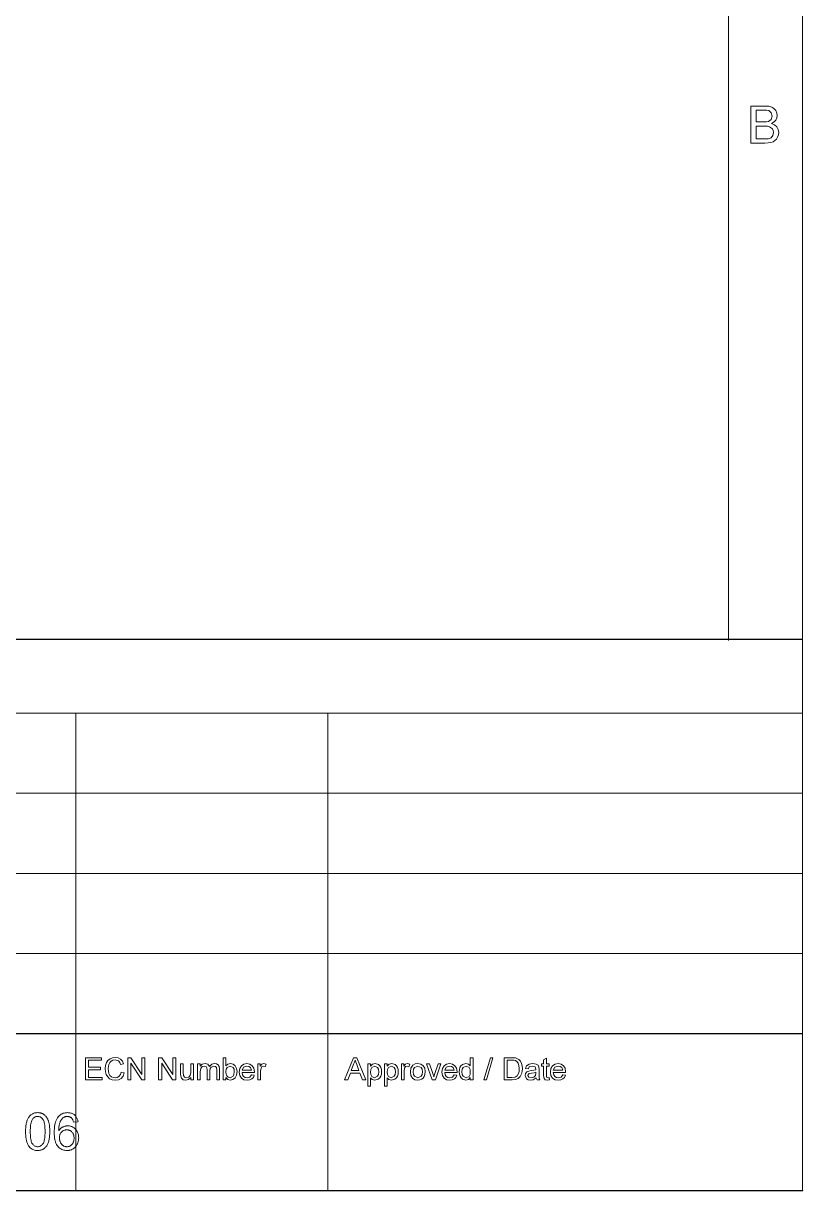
# Model space of a CAD drawing. Extents: x 10 to 410, y 5 to 287.
# Drawn here: x 357.5 to 410, y 10 to 88.7 of the extents above; entities that cross this region are included whole.
import ezdxf

# ---------------------------------------------------------------- set-up
doc = ezdxf.new("R2010")
doc.units = 0

msp = doc.modelspace()

# ---------------------------------------------------------------- linework, layer by layer
at = {"color": 7, "lineweight": 13}
for p, q in [((410, 10), (410, 287)), ((405, 47.109718), (405, 282)), ((230, 42.200001), (410, 42.200001)), ((361, 42.200001), (361, 10)), ((378, 42.200001), (378, 10)), ((410, 42.200001), (410, 10)), ((410, 42.200001), (410, 10)), ((263, 36.799999), (410, 36.799999)), ((307, 31.4), (410, 31.4)), ((307, 26), (410, 26)), ((10, 10), (410, 10))]:
    msp.add_line(p, q, dxfattribs=at)
at = {"color": 7, "lineweight": 25}
for p, q in [((230, 47.200001), (410, 47.200001)), ((230, 20.6), (410, 20.6)), ((230, 10), (410, 10))]:
    msp.add_line(p, q, dxfattribs=at)
at = {"color": 7, "lineweight": 13}
for points in [[(406.511749, 80.660255), (406.511749, 83.160255), (407.451965, 83.160255), (407.710632, 83.141129), (407.912567, 83.083755), (408.067352, 82.98658), (408.184387, 82.84803), (408.258026, 82.685066), (408.282593, 82.514641), (408.259521, 82.357712), (408.190369, 82.210274), (408.074677, 82.081291), (407.912048, 81.979698), (408.114471, 81.89032), (408.263885, 81.754547), (408.356049, 81.581207), (408.386749, 81.379112), (408.368317, 81.211067), (408.312958, 81.055222), (408.23056, 80.922638), (408.130951, 80.824371), (408.008881, 80.753166), (407.859131, 80.701759), (407.677185, 80.670631), (407.458466, 80.660255)], [(406.858978, 82.08387), (407.383057, 82.08387), (407.566162, 82.091599), (407.689056, 82.114792), (407.87326, 82.246353), (407.935364, 82.477203), (407.877594, 82.708595), (407.712128, 82.845589), (407.566101, 82.873253), (407.343475, 82.882477), (406.858978, 82.882477)], [(406.858978, 80.938034), (407.464447, 80.938034), (407.683075, 80.949966), (407.868896, 81.018867), (407.991516, 81.159386), (408.03952, 81.372063), (408.021759, 81.503899), (407.968475, 81.617287), (407.774231, 81.763771), (407.623962, 81.795509), (407.419403, 81.806091), (406.858978, 81.806091)], [(361.650665, 17.469231), (361.650665, 18.969231), (362.734009, 18.969231), (362.734009, 18.802565), (361.859009, 18.802565), (361.859009, 18.323397), (362.671509, 18.323397), (362.671509, 18.156731), (361.859009, 18.156731), (361.859009, 17.635897), (362.775665, 17.635897), (362.775665, 17.469231)], [(364.067352, 17.995598), (364.275665, 17.945793), (364.190552, 17.732048), (364.056915, 17.575838), (363.88147, 17.480257), (363.670868, 17.448397), (363.456635, 17.472933), (363.286591, 17.546541), (363.156281, 17.666658), (363.06131, 17.830721), (363.003326, 18.023634), (362.984009, 18.230299), (363.005524, 18.448439), (363.070099, 18.636711), (363.174408, 18.789217), (363.315063, 18.900057), (363.481903, 18.967562), (363.664673, 18.990065), (363.863678, 18.961662), (364.028442, 18.876457), (364.153656, 18.73982), (364.234009, 18.557121), (364.025665, 18.511223), (363.966553, 18.652174), (363.885529, 18.748854), (363.654572, 18.823397), (363.507599, 18.802727), (363.386993, 18.740715), (363.295532, 18.643873), (363.235962, 18.518709), (363.203247, 18.377272), (363.192352, 18.2316), (363.205566, 18.052727), (363.245239, 17.898268), (363.312775, 17.773958), (363.409637, 17.685539), (363.525787, 17.632683), (363.651337, 17.615065), (363.79715, 17.63903), (363.918915, 17.71093), (364.010864, 17.83003)], [(364.504852, 17.469231), (364.504852, 18.969231), (364.725555, 18.969231), (365.463165, 17.836418), (365.463165, 18.969231), (365.671509, 18.969231), (365.671509, 17.469231), (365.450806, 17.469231), (364.713165, 18.602043), (364.713165, 17.469231)], [(366.588165, 17.469231), (366.588165, 18.969231), (366.808868, 18.969231), (367.546509, 17.836418), (367.546509, 18.969231), (367.754852, 18.969231), (367.754852, 17.469231), (367.534149, 17.469231), (366.796509, 18.602043), (366.796509, 17.469231)], [(371.129852, 17.469231), (370.942352, 17.469231), (370.942352, 18.969231), (371.129852, 18.969231), (371.129852, 18.412264), (371.261108, 18.533113), (371.424438, 18.573397), (371.612274, 18.533358), (371.757935, 18.420891), (371.847443, 18.246086), (371.879852, 18.027174), (371.846283, 17.781893), (371.745575, 17.59944), (371.597809, 17.486158), (371.423126, 17.448397), (371.256378, 17.492586), (371.129852, 17.625154)], [(379.127136, 17.469231), (379.722168, 18.969231), (379.951996, 18.969231), (380.547058, 17.469231), (380.32666, 17.469231), (380.158691, 17.927565), (379.515472, 17.927565), (379.347504, 17.469231)], [(387.600769, 17.469231), (387.600769, 17.626457), (387.476563, 17.492912), (387.305176, 17.448397), (387.07309, 17.519361), (386.979187, 17.604362), (386.909027, 17.71744), (386.865326, 17.854118), (386.850769, 18.00992), (386.864136, 18.163567), (386.904297, 18.302238), (386.971252, 18.418123), (387.064941, 18.50341), (387.304535, 18.573397), (387.477386, 18.527987), (387.600769, 18.409986), (387.600769, 18.969231), (387.788269, 18.969231), (387.788269, 17.469231)], [(388.517426, 17.469231), (388.954926, 18.969231), (389.127441, 18.969231), (388.689941, 17.469231)], [(389.877441, 17.469231), (389.877441, 18.969231), (390.389496, 18.969231), (390.542419, 18.96386), (390.654144, 18.947746), (390.872253, 18.840324), (390.975189, 18.726107), (391.04834, 18.583977), (391.092041, 18.41678), (391.106628, 18.227369), (391.096741, 18.066195), (391.067078, 17.924471), (390.965668, 17.706047), (390.830261, 17.569979), (390.652679, 17.494783), (390.41391, 17.469231)], [(392.919128, 17.626131), (392.939941, 17.464348), (392.800629, 17.448397), (392.644714, 17.479485), (392.566742, 17.56119), (392.544128, 17.773918), (392.544128, 18.385897), (392.398285, 18.385897), (392.398285, 18.552565), (392.544128, 18.552565), (392.544128, 18.820143), (392.731628, 18.929842), (392.731628, 18.552565), (392.919128, 18.552565), (392.919128, 18.385897), (392.731628, 18.385897), (392.731628, 17.762526), (392.741394, 17.66324), (392.773438, 17.628084), (392.837402, 17.615065)], [(368.754852, 17.469231), (368.754852, 17.640129), (368.611206, 17.49633), (368.423798, 17.448397), (368.251587, 17.485018), (368.132599, 17.576979), (368.078094, 17.712721), (368.067352, 17.883619), (368.067352, 18.552565), (368.254852, 18.552565), (368.254852, 17.959465), (368.2659, 17.768059), (368.337677, 17.655916), (368.473267, 17.615065), (368.625122, 17.656893), (368.725372, 17.770662), (368.754852, 17.979647), (368.754852, 18.552565), (368.942352, 18.552565), (368.942352, 17.469231)], [(369.213165, 17.469231), (369.213165, 18.552565), (369.400665, 18.552565), (369.400665, 18.389479), (369.532501, 18.522942), (369.719696, 18.573397), (369.911743, 18.521477), (370.017212, 18.376457), (370.166382, 18.524162), (370.354767, 18.573397), (370.498688, 18.55114), (370.60495, 18.484367), (370.670502, 18.37137), (370.692352, 18.210442), (370.692352, 17.469231), (370.504852, 17.469231), (370.504852, 18.143709), (370.486938, 18.300285), (370.42215, 18.377434), (370.311798, 18.406731), (370.12204, 18.331697), (370.065399, 18.234083), (370.046509, 18.091301), (370.046509, 17.469231), (369.859009, 17.469231), (369.859009, 18.164869), (369.81424, 18.346184), (369.667938, 18.406731), (369.525177, 18.366365), (369.430145, 18.248365), (369.400665, 18.024569), (369.400665, 17.469231)], [(371.129852, 18.018709), (371.142609, 17.858635), (371.180939, 17.750154), (371.279327, 17.648836), (371.407196, 17.615065), (371.607697, 17.714674), (371.671173, 17.838778), (371.692352, 18.011873), (371.672089, 18.187574), (371.611298, 18.310377), (371.415009, 18.406731), (371.214478, 18.307121), (371.151001, 18.185213)], [(372.85672, 17.802565), (373.040649, 17.781731), (372.975189, 17.640984), (372.870575, 17.535799), (372.729156, 17.470247), (372.553345, 17.448397), (372.335602, 17.484774), (372.168091, 17.593904), (372.061279, 17.768629), (372.025665, 18.001783), (372.061646, 18.242912), (372.169556, 18.423332), (372.334839, 18.535881), (372.542938, 18.573397), (372.744629, 18.53694), (372.905731, 18.427565), (373.011322, 18.252108), (373.046509, 18.017408), (373.045532, 17.969231), (372.213165, 17.969231), (372.245026, 17.817741), (372.319122, 17.706373), (372.426178, 17.637892), (372.556915, 17.615065), (372.737915, 17.659822)], [(372.213165, 18.135897), (372.859009, 18.135897), (372.78479, 18.314283), (372.677368, 18.383619), (372.541962, 18.406731), (372.315063, 18.333)], [(373.275665, 17.469231), (373.275665, 18.552565), (373.442352, 18.552565), (373.442352, 18.407707), (373.551544, 18.54117), (373.661743, 18.573397), (373.838165, 18.521965), (373.77829, 18.354322), (373.654572, 18.406731), (373.555145, 18.369783), (373.491821, 18.267082), (373.463165, 18.048332), (373.463165, 17.469231)], [(379.576996, 18.094231), (380.096863, 18.094231), (379.94873, 18.498854), (379.885986, 18.669182), (379.837097, 18.802565), (379.78656, 18.664949), (379.735199, 18.524895)], [(380.684082, 17.052565), (380.684082, 18.552565), (380.871582, 18.552565), (380.871582, 18.386549), (381.00116, 18.526686), (381.17627, 18.573397), (381.41391, 18.502434), (381.50415, 18.416903), (381.569183, 18.302238), (381.60849, 18.166822), (381.621582, 18.019035), (381.606812, 17.861971), (381.5625, 17.72151), (381.48999, 17.604769), (381.390625, 17.518873), (381.153503, 17.448397), (380.990417, 17.491203), (380.871582, 17.59944), (380.871582, 17.052565)], [(380.871582, 18.001783), (380.891907, 17.829948), (380.95282, 17.709627), (381.149261, 17.615065), (381.350433, 17.712883), (381.413177, 17.837599), (381.434082, 18.016106), (381.413666, 18.18741), (381.352386, 18.309401), (381.15741, 18.406731), (380.958191, 18.303053), (380.89325, 18.175896)], [(381.809082, 17.052565), (381.809082, 18.552565), (381.996582, 18.552565), (381.996582, 18.386549), (382.12616, 18.526686), (382.30127, 18.573397), (382.53891, 18.502434), (382.62915, 18.416903), (382.694183, 18.302238), (382.73349, 18.166822), (382.746582, 18.019035), (382.731812, 17.861971), (382.6875, 17.72151), (382.61499, 17.604769), (382.515625, 17.518873), (382.278503, 17.448397), (382.115417, 17.491203), (381.996582, 17.59944), (381.996582, 17.052565)], [(381.996582, 18.001783), (382.016907, 17.829948), (382.07782, 17.709627), (382.274261, 17.615065), (382.475433, 17.712883), (382.538177, 17.837599), (382.559082, 18.016106), (382.538666, 18.18741), (382.477386, 18.309401), (382.28241, 18.406731), (382.083191, 18.303053), (382.01825, 18.175896)], [(382.954926, 17.469231), (382.954926, 18.552565), (383.121582, 18.552565), (383.121582, 18.407707), (383.230804, 18.54117), (383.341003, 18.573397), (383.517426, 18.521965), (383.45752, 18.354322), (383.333832, 18.406731), (383.234375, 18.369783), (383.171082, 18.267082), (383.142426, 18.048332), (383.142426, 17.469231)], [(383.559082, 18.010897), (383.600281, 18.27107), (383.723816, 18.453932), (383.876648, 18.543531), (384.059753, 18.573397), (384.259705, 18.53702), (384.419434, 18.427889), (384.52417, 18.254713), (384.559082, 18.026197), (384.54364, 17.840446), (384.497253, 17.699211), (384.421356, 17.593498), (384.317383, 17.514315), (384.19397, 17.464876), (384.059753, 17.448397), (383.856995, 17.484612), (383.697266, 17.593254), (383.593628, 17.770094)], [(383.746582, 18.011223), (383.76886, 17.837599), (383.835632, 17.71386), (384.059753, 17.615065), (384.282562, 17.714348), (384.349335, 17.839674), (384.371582, 18.017082), (384.349213, 18.185823), (384.282074, 18.307936), (384.059753, 18.406731), (383.835632, 18.308424), (383.76886, 18.184969)], [(385.035339, 17.469231), (384.642426, 18.552565), (384.841003, 18.552565), (385.06366, 17.903801), (385.132019, 17.685377), (385.199066, 17.891432), (385.42334, 18.552565), (385.621582, 18.552565), (385.25473, 17.469231)], [(386.515137, 17.802565), (386.699066, 17.781731), (386.633606, 17.640984), (386.528992, 17.535799), (386.387573, 17.470247), (386.211761, 17.448397), (385.994019, 17.484774), (385.826508, 17.593904), (385.719696, 17.768629), (385.684082, 18.001783), (385.720062, 18.242912), (385.827972, 18.423332), (385.993256, 18.535881), (386.201355, 18.573397), (386.403046, 18.53694), (386.564148, 18.427565), (386.669739, 18.252108), (386.704926, 18.017408), (386.703949, 17.969231), (385.871582, 17.969231), (385.903442, 17.817741), (385.977539, 17.706373), (386.084595, 17.637892), (386.215332, 17.615065), (386.396332, 17.659822)], [(385.871582, 18.135897), (386.517426, 18.135897), (386.443207, 18.314283), (386.335785, 18.383619), (386.200378, 18.406731), (385.97348, 18.333)], [(387.038269, 18.010572), (387.059418, 17.836824), (387.122894, 17.713371), (387.322449, 17.615065), (387.519714, 17.708977), (387.580505, 17.827669), (387.600769, 17.995924), (387.580078, 18.179924), (387.518066, 18.307447), (387.314636, 18.406731), (387.117371, 18.311354), (387.058044, 18.188469)], [(390.085785, 17.635897), (390.396667, 17.635897), (390.622742, 17.664055), (390.753418, 17.743319), (390.860046, 17.936354), (390.888733, 18.070631), (390.898285, 18.230623), (390.879517, 18.442497), (390.823242, 18.598951), (390.740204, 18.706413), (390.641113, 18.771315), (390.540039, 18.794752), (390.391785, 18.802565), (390.085785, 18.802565)], [(392.044128, 17.615065), (391.847168, 17.485994), (391.65155, 17.448397), (391.499237, 17.470085), (391.386719, 17.535149), (391.294128, 17.75699), (391.329102, 17.901522), (391.420746, 18.006502), (391.54834, 18.066561), (391.705902, 18.093904), (391.892426, 18.122795), (392.022308, 18.156731), (392.023285, 18.201326), (391.97348, 18.348787), (391.773285, 18.406731), (391.589844, 18.365389), (391.502441, 18.219231), (391.314941, 18.240065), (391.396332, 18.4261), (391.560059, 18.535149), (391.67572, 18.563835), (391.808441, 18.573397), (392.03598, 18.540358), (392.164734, 18.457186), (392.222504, 18.330559), (392.231628, 18.166496), (392.231628, 17.933748), (392.234741, 17.73221), (392.244141, 17.614576), (392.294128, 17.469231), (392.106628, 17.469231)], [(393.833496, 17.802565), (394.017426, 17.781731), (393.951965, 17.640984), (393.847351, 17.535799), (393.705933, 17.470247), (393.530121, 17.448397), (393.312378, 17.484774), (393.144867, 17.593904), (393.038055, 17.768629), (393.002441, 18.001783), (393.038422, 18.242912), (393.146332, 18.423332), (393.311615, 18.535881), (393.519714, 18.573397), (393.721405, 18.53694), (393.882507, 18.427565), (393.988098, 18.252108), (394.023285, 18.017408), (394.022308, 17.969231), (393.189941, 17.969231), (393.221802, 17.817741), (393.295898, 17.706373), (393.402954, 17.637892), (393.533691, 17.615065), (393.714691, 17.659822)], [(393.189941, 18.135897), (393.835785, 18.135897), (393.761566, 18.314283), (393.654144, 18.383619), (393.518738, 18.406731), (393.29184, 18.333)], [(392.023285, 17.990065), (391.902039, 17.956697), (391.732269, 17.928865), (391.57666, 17.896315), (391.506348, 17.84358), (391.481628, 17.766432), (391.535492, 17.658358), (391.693207, 17.615065), (391.87616, 17.659498), (391.993652, 17.773592), (392.022308, 17.931795)], [(357.622742, 13.98398), (357.623657, 14.070927), (357.626373, 14.15441), (357.630951, 14.234432), (357.637329, 14.310993), (357.645538, 14.384091), (357.655579, 14.453728), (357.66745, 14.519903), (357.681122, 14.582617), (357.696625, 14.641868), (357.713959, 14.697658), (357.733093, 14.75048), (357.753998, 14.800829), (357.776703, 14.848706), (357.801147, 14.89411), (357.827362, 14.937041), (357.855377, 14.977501), (357.885162, 15.015486), (357.916687, 15.051), (357.950012, 15.08404), (357.985107, 15.114608), (358.022034, 15.142473), (358.060791, 15.167404), (358.10144, 15.189404), (358.143921, 15.208469), (358.188263, 15.224602), (358.234467, 15.237801), (358.282532, 15.248066), (358.332458, 15.2554), (358.384247, 15.259799), (358.437866, 15.261266), (358.477631, 15.260455), (358.516388, 15.258026), (358.554169, 15.253975), (358.590942, 15.248305), (358.62674, 15.241014), (358.66156, 15.232105), (358.695374, 15.221575), (358.72818, 15.209424), (358.76004, 15.195654), (358.790894, 15.180263), (358.820709, 15.163346), (358.849487, 15.144997), (358.877197, 15.125216), (358.903839, 15.104001), (358.929443, 15.081354), (358.953979, 15.057276), (358.977448, 15.031763), (358.999878, 15.00482), (359.02124, 14.976443), (359.041565, 14.946634), (359.060913, 14.915443), (359.079407, 14.882923), (359.097076, 14.849072), (359.113861, 14.813891), (359.129822, 14.777381), (359.144897, 14.73954), (359.159149, 14.700369), (359.172546, 14.659867), (359.185059, 14.618035), (359.196747, 14.574874), (359.207428, 14.529521), (359.21701, 14.481115), (359.225433, 14.429658), (359.232758, 14.375147), (359.238953, 14.317584), (359.244019, 14.256968), (359.247955, 14.1933), (359.250763, 14.126579), (359.252441, 14.056807), (359.253021, 13.98398), (359.252106, 13.897682), (359.24942, 13.814779), (359.244873, 13.735268), (359.238556, 13.659151), (359.230438, 13.586428), (359.22049, 13.517097), (359.20874, 13.451161), (359.19519, 13.388619), (359.17981, 13.32947), (359.162628, 13.273714), (359.143677, 13.220883), (359.122894, 13.170508), (359.100342, 13.122589), (359.076019, 13.077126), (359.049866, 13.034117), (359.021942, 12.993565), (358.992249, 12.955467), (358.960724, 12.919827), (358.927429, 12.886641), (358.892334, 12.855911), (358.855408, 12.827884), (358.816589, 12.802807), (358.775879, 12.780681), (358.733276, 12.761504), (358.688782, 12.745278), (358.642395, 12.732002), (358.594086, 12.721677), (358.543915, 12.714301), (358.491852, 12.709876), (358.437866, 12.708401), (358.367126, 12.710993), (358.299469, 12.718769), (358.234924, 12.73173), (358.173492, 12.749874), (358.115143, 12.773203), (358.059906, 12.801716), (358.007782, 12.835413), (357.95874, 12.874294), (357.912811, 12.91836), (357.869995, 12.967609), (357.823029, 13.033946), (357.780975, 13.108128), (357.743896, 13.190154), (357.711761, 13.280025), (357.68454, 13.377739), (357.662292, 13.483298), (357.644989, 13.596703), (357.632629, 13.717951), (357.625214, 13.847043)], [(357.938232, 13.98398), (357.939667, 13.864975), (357.94397, 13.754206), (357.951172, 13.651673), (357.961273, 13.557378), (357.974243, 13.471318), (357.990082, 13.393497), (358.00882, 13.323911), (358.030457, 13.262562), (358.054932, 13.20945), (358.082306, 13.164574), (358.111816, 13.125854), (358.142639, 13.091211), (358.174835, 13.060643), (358.208374, 13.034151), (358.243256, 13.011735), (358.27948, 12.993394), (358.317078, 12.979129), (358.355988, 12.96894), (358.396271, 12.962826), (358.437866, 12.960788), (358.479492, 12.962834), (358.519775, 12.968974), (358.558685, 12.979206), (358.596283, 12.99353), (358.632507, 13.011948), (358.667389, 13.034458), (358.700928, 13.061061), (358.733093, 13.091757), (358.763947, 13.126545), (358.793427, 13.165426), (358.820801, 13.210447), (358.845306, 13.263653), (358.866943, 13.325045), (358.885651, 13.394622), (358.90152, 13.472384), (358.91449, 13.558332), (358.924561, 13.652466), (358.931763, 13.754786), (358.936096, 13.86529), (358.937531, 13.98398), (358.936096, 14.103302), (358.931763, 14.214335), (358.924561, 14.317081), (358.91449, 14.411539), (358.90152, 14.497708), (358.885651, 14.57559), (358.866943, 14.645185), (358.845306, 14.706491), (358.820801, 14.759509), (358.793427, 14.804239), (358.763916, 14.842797), (358.732971, 14.877295), (358.700592, 14.907736), (358.66684, 14.934117), (358.631653, 14.95644), (358.595032, 14.974704), (358.557007, 14.988909), (358.517578, 14.999056), (358.476746, 15.005143), (358.434479, 15.007173), (358.393036, 15.005383), (358.353302, 15.00001), (358.315277, 14.991057), (358.278931, 14.978523), (358.244324, 14.962408), (358.211395, 14.942712), (358.180206, 14.919435), (358.150696, 14.892575), (358.122894, 14.862135), (358.096802, 14.828115), (358.066681, 14.778541), (358.039734, 14.721225), (358.01593, 14.656166), (357.9953, 14.583366), (357.977875, 14.502825), (357.963593, 14.414539), (357.952484, 14.318514), (357.94455, 14.214745), (357.939819, 14.103233)], [(361.157867, 14.638824), (360.8526, 14.614949), (360.844086, 14.650112), (360.834869, 14.683298), (360.824982, 14.714506), (360.814423, 14.743735), (360.803162, 14.770987), (360.791229, 14.796259), (360.778595, 14.819553), (360.765289, 14.84087), (360.751312, 14.860209), (360.736633, 14.877568), (360.711182, 14.902517), (360.68454, 14.92484), (360.656738, 14.944536), (360.627777, 14.961607), (360.597656, 14.976051), (360.566406, 14.987868), (360.533966, 14.997061), (360.500366, 15.003626), (360.465607, 15.007565), (360.429688, 15.008879), (360.400726, 15.00806), (360.372467, 15.005604), (360.34491, 15.001511), (360.318085, 14.995781), (360.291992, 14.988415), (360.266602, 14.97941), (360.241913, 14.968769), (360.217957, 14.956491), (360.194702, 14.942575), (360.17218, 14.927023), (360.143799, 14.904904), (360.116669, 14.880843), (360.090729, 14.854836), (360.06604, 14.826886), (360.042572, 14.796992), (360.020355, 14.765154), (359.999329, 14.731371), (359.979553, 14.695644), (359.960999, 14.657974), (359.943665, 14.61836), (359.927765, 14.576051), (359.913452, 14.530297), (359.900757, 14.481098), (359.889648, 14.428455), (359.880157, 14.372367), (359.872253, 14.312835), (359.865967, 14.249857), (359.861267, 14.183434), (359.858185, 14.113567), (359.856689, 14.040257), (359.879364, 14.073152), (359.903015, 14.104308), (359.927673, 14.133724), (359.953308, 14.161402), (359.979919, 14.18734), (360.007507, 14.211538), (360.036133, 14.233997), (360.065704, 14.254717), (360.096283, 14.273698), (360.127838, 14.290938), (360.160065, 14.306491), (360.192596, 14.320406), (360.225403, 14.332685), (360.258545, 14.343326), (360.291992, 14.352329), (360.325745, 14.359696), (360.359802, 14.365427), (360.394165, 14.369519), (360.428833, 14.371975), (360.463806, 14.372793), (360.524292, 14.370534), (360.582916, 14.363755), (360.639771, 14.352458), (360.694763, 14.336641), (360.747955, 14.316305), (360.799316, 14.29145), (360.848846, 14.262075), (360.896545, 14.228183), (360.942413, 14.18977), (360.986481, 14.146839), (361.027466, 14.100326), (361.064148, 14.05117), (361.096497, 13.999371), (361.124542, 13.944929), (361.148254, 13.887843), (361.167694, 13.828115), (361.1828, 13.765742), (361.193573, 13.700727), (361.200043, 13.633068), (361.202209, 13.562766), (361.201172, 13.516032), (361.198151, 13.469963), (361.193054, 13.424559), (361.185974, 13.37982), (361.176819, 13.335746), (361.16568, 13.292336), (361.152496, 13.249593), (361.137268, 13.207514), (361.120026, 13.166101), (361.100739, 13.125352), (361.079681, 13.085882), (361.057129, 13.048306), (361.03302, 13.012622), (361.007416, 12.97883), (360.980286, 12.946933), (360.95166, 12.916927), (360.921509, 12.888815), (360.889832, 12.862596), (360.856628, 12.838269), (360.821899, 12.815836), (360.78598, 12.795424), (360.749054, 12.77716), (360.711212, 12.761044), (360.672394, 12.747077), (360.632629, 12.73526), (360.591888, 12.725591), (360.550232, 12.71807), (360.507599, 12.712698), (360.463989, 12.709476), (360.419464, 12.708401), (360.344147, 12.711223), (360.271637, 12.71969), (360.201965, 12.733802), (360.135132, 12.753557), (360.071136, 12.778958), (360.009979, 12.810004), (359.95163, 12.846694), (359.896118, 12.889029), (359.843445, 12.937008), (359.79361, 12.990631), (359.747589, 13.050735), (359.706421, 13.118155), (359.670105, 13.192891), (359.638611, 13.274942), (359.612, 13.364309), (359.59021, 13.460993), (359.573242, 13.564992), (359.561127, 13.676307), (359.553864, 13.794937), (359.551453, 13.920883), (359.554138, 14.061879), (359.562164, 14.194963), (359.575562, 14.320133), (359.594299, 14.437391), (359.618378, 14.546737), (359.647827, 14.648169), (359.682648, 14.741689), (359.722809, 14.827295), (359.768311, 14.90499), (359.819183, 14.974771), (359.867523, 15.029205), (359.919128, 15.077909), (359.973938, 15.120884), (360.032013, 15.158128), (360.093323, 15.189642), (360.157867, 15.215426), (360.225647, 15.235481), (360.296692, 15.249805), (360.370941, 15.258401), (360.448456, 15.261266), (360.506378, 15.259611), (360.562195, 15.254649), (360.615875, 15.246378), (360.667419, 15.234799), (360.716827, 15.219912), (360.764099, 15.201715), (360.809265, 15.180212), (360.852264, 15.155399), (360.893158, 15.127279), (360.931915, 15.09585), (360.968079, 15.061504), (361.001251, 15.024635), (361.031403, 14.985243), (361.058502, 14.943326), (361.082611, 14.898885), (361.103699, 14.85192), (361.121765, 14.802432), (361.13681, 14.75042), (361.148865, 14.695884)], [(359.904449, 13.561061), (359.905121, 13.529478), (359.907135, 13.498169), (359.910522, 13.467132), (359.915222, 13.436368), (359.921295, 13.405877), (359.928711, 13.375659), (359.937469, 13.345713), (359.947571, 13.316041), (359.959015, 13.286641), (359.971802, 13.257514), (359.985809, 13.229214), (360.000916, 13.202295), (360.017059, 13.176759), (360.034302, 13.152603), (360.052612, 13.129828), (360.071991, 13.108435), (360.092438, 13.088423), (360.113953, 13.069793), (360.136566, 13.052543), (360.160248, 13.036674), (360.18457, 13.022257), (360.209167, 13.009356), (360.233978, 12.997972), (360.259033, 12.988108), (360.284302, 12.97976), (360.309845, 12.97293), (360.335602, 12.967618), (360.361603, 12.963823), (360.387848, 12.961547), (360.414337, 12.960788), (360.452667, 12.962358), (360.489929, 12.967064), (360.526062, 12.974908), (360.561127, 12.98589), (360.595093, 13.00001), (360.627991, 13.017268), (360.65976, 13.037664), (360.69046, 13.061197), (360.720062, 13.087869), (360.748596, 13.117678), (360.775146, 13.150181), (360.79892, 13.184936), (360.819916, 13.221941), (360.838074, 13.261197), (360.853455, 13.302705), (360.866058, 13.346463), (360.875824, 13.392473), (360.882843, 13.440734), (360.887024, 13.491245), (360.888428, 13.544008), (360.887054, 13.594749), (360.882904, 13.643291), (360.875977, 13.689633), (360.866333, 13.733776), (360.853882, 13.775719), (360.838684, 13.815461), (360.82074, 13.853004), (360.800018, 13.888346), (360.77655, 13.921489), (360.750305, 13.952433), (360.721954, 13.980783), (360.692169, 14.006149), (360.66095, 14.028532), (360.628326, 14.04793), (360.594269, 14.064343), (360.558746, 14.077773), (360.52182, 14.088219), (360.483429, 14.095679), (360.443634, 14.100156), (360.402405, 14.101647), (360.36142, 14.100156), (360.321716, 14.095679), (360.283264, 14.088219), (360.246063, 14.077773), (360.210144, 14.064343), (360.175476, 14.04793), (360.142059, 14.028532), (360.109924, 14.006149), (360.079041, 13.980783), (360.049408, 13.952433), (360.021851, 13.921659), (359.997223, 13.889029), (359.975464, 13.854538), (359.956635, 13.81819), (359.940704, 13.779982), (359.927643, 13.739915), (359.917511, 13.697989), (359.910248, 13.654205), (359.905914, 13.608562)]]:
    msp.add_lwpolyline(points, close=True, dxfattribs=at)
at = {"color": 7, "lineweight": 5}
msp.add_point((410, 10), dxfattribs=at)
msp.add_point((410, 10), dxfattribs=at)
msp.add_point((410, 10), dxfattribs=at)

doc.saveas('drawing.dxf')
